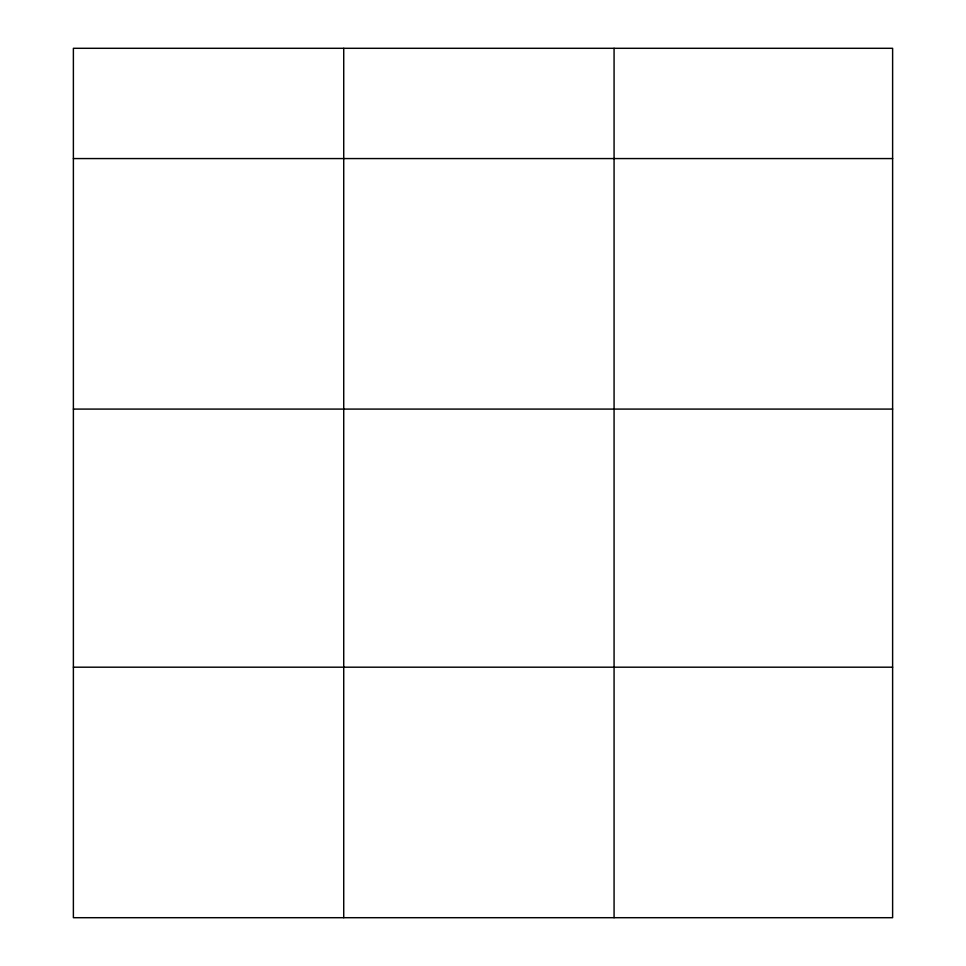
<?xml version="1.0" encoding="UTF-8"?>
<svg xmlns="http://www.w3.org/2000/svg" width="966" height="966" viewBox="0 0 966 966"><rect width="100%" height="100%" fill="white"/><g stroke="black" fill="none" stroke-linecap="round" stroke-linejoin="round"><path stroke-width="1.45" d="M892.62 409.089L892.62 48.3L73.38 48.3L73.38 917.7L892.62 917.7L892.62 409.089L73.38 409.089M73.38 158.569L892.62 158.569M73.38 667.192L892.62 667.192M614.074 48.3L614.074 917.7M343.727 48.3L343.727 917.7"/></g></svg>
